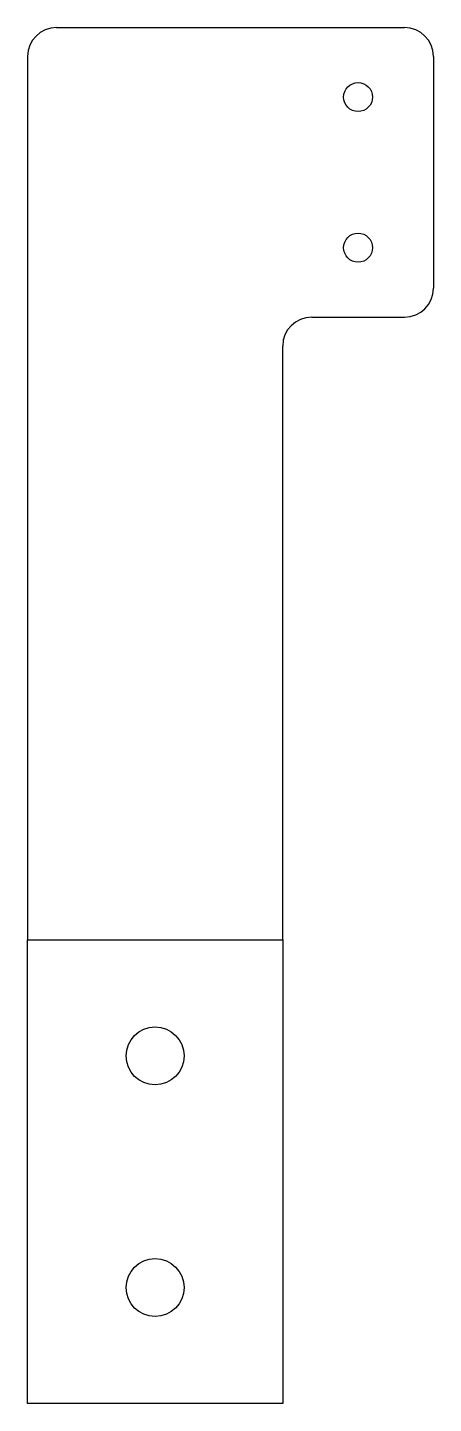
# Model space of a CAD drawing. Header units: millimetres. Extents: x 72 to 117, y 35 to 185.
import ezdxf

# ---------------------------------------------------------------- set-up
doc = ezdxf.new("R2010")
doc.units = ezdxf.units.MM
doc.layers.add('View005', color=7, linetype='CONTINUOUS')

msp = doc.modelspace()

# ---------------------------------------------------------------- linework, layer by layer
at = {"layer": 'View005'}
for p, q in [((75.4927, 185.493), (113.593, 185.493)), ((72.3177, 182.318), (72.3177, 85.4825)), ((116.768, 182.318), (116.768, 156.918)), ((103.433, 153.743), (113.593, 153.743)), ((100.258, 85.4825), (100.258, 150.568)), ((72.3177, 34.6825), (72.3177, 85.4825)), ((72.3177, 85.4825), (100.258, 85.4825)), ((72.3177, 85.4825), (100.258, 85.4825)), ((100.258, 85.4825), (100.258, 34.6825)), ((100.258, 34.6825), (72.3177, 34.6825))]:
    msp.add_line(p, q, dxfattribs=at)
for centre, radius in [((108.513, 177.873), 1.5875), ((108.513, 161.363), 1.5875), ((86.2877, 72.7825), 3.175), ((86.2877, 47.3825), 3.175)]:
    msp.add_circle(centre, radius, dxfattribs=at)
for centre, start, end in [((75.4927, 182.318), 90, 180), ((113.593, 182.318), 0, 90), ((113.593, 156.918), -90, 0), ((103.433, 150.568), 90, 180)]:
    msp.add_arc(centre, 3.175, start, end, dxfattribs=at)

doc.saveas('drawing.dxf')
